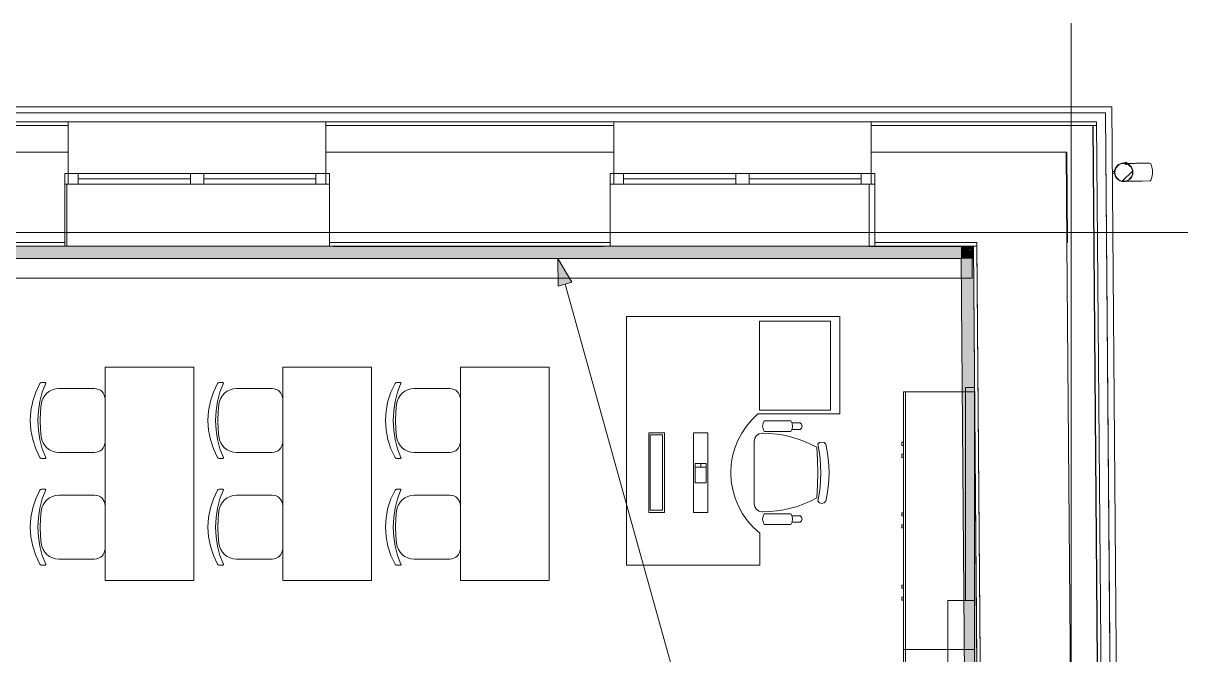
# Model space of a CAD drawing. Header units: millimetres. Extents: x 0 to 1189, y 0 to 841.
# Drawn here: x 798.2 to 863.7, y 694.6 to 730.2 of the extents above; entities that cross this region are included whole.
import ezdxf

# ---------------------------------------------------------------- set-up
doc = ezdxf.new("R2010")
doc.units = ezdxf.units.MM

msp = doc.modelspace()

# ---------------------------------------------------------------- hatches: boundary and pattern name
h = msp.add_hatch(color=7)
h.dxf.hatch_style = 2
h.paths.add_polyline_path([(860.249314, 722.357874), (860.185752, 722.331437), (860.159314, 722.267874), (860.185752, 722.204312), (860.249314, 722.177874), (860.262314, 722.177874), (860.325877, 722.204312), (860.352314, 722.267874), (860.325877, 722.331437), (860.262314, 722.357874)])
at = {"true_color": 0xf1d696}
h = msp.add_hatch(color=41, dxfattribs=at)
h.dxf.hatch_style = 2
h.paths.add_polyline_path([(763.791167, 716.909866), (763.795167, 717.609867), (850.9623, 717.608867), (850.9683, 716.908866)])
h = msp.add_hatch(color=41, dxfattribs=at)
h.dxf.hatch_style = 2
h.paths.add_polyline_path([(851.662301, 717.608867), (850.9683, 716.908866), (850.9623, 717.608867)])
h = msp.add_hatch(color=41, dxfattribs=at)
h.dxf.hatch_style = 2
h.paths.add_polyline_path([(850.9683, 716.908866), (851.657301, 717.602867), (851.668301, 716.908866)])
at = {"true_color": 0x0077b0}
h = msp.add_hatch(color=144, dxfattribs=at)
h.dxf.hatch_style = 2
h.paths.add_polyline_path([(828.274265, 716.908866), (829.061267, 715.578864), (828.290265, 715.363864)])
at = {"true_color": 0xf1d696}
h = msp.add_hatch(color=41, dxfattribs=at)
h.dxf.hatch_style = 2
h.paths.add_polyline_path([(850.9683, 716.908866), (851.668301, 716.908866), (852.141302, 658.040776), (851.441301, 658.044776)])
at = {"true_color": 0x999999}
h = msp.add_hatch(color=253, dxfattribs=at)
h.dxf.hatch_style = 2
h.paths.add_polyline_path([(851.726301, 709.665855), (851.726301, 697.665837), (851.2263, 697.665837), (851.2263, 709.665855)])

# ---------------------------------------------------------------- linework, layer by layer
at = {"color": 7, "lineweight": 0}
for points in [[(857.17331, 238.825136), (857.17331, 730.151886)], [(755.446154, 725.460879), (859.449313, 725.459879)], [(859.102313, 725.109878), (755.796155, 725.110879)], [(755.796155, 725.109878), (859.096313, 725.109878)], [(859.096313, 725.109878), (859.968314, 617.374714)], [(859.971314, 617.374714), (859.102313, 725.109878)], [(859.449313, 725.459879), (860.321314, 617.378714)], [(800.712223, 724.609878), (785.065199, 724.609878)], [(785.065199, 724.409877), (800.712223, 724.409877)], [(800.712223, 722.909875), (800.712223, 724.609878)], [(815.212245, 724.609878), (800.712223, 724.609878)], [(831.41227, 724.609878), (815.212245, 724.609878)], [(815.212245, 724.609878), (815.212245, 722.909875)], [(815.212245, 724.409877), (831.41227, 724.409877)], [(831.41227, 722.909875), (831.41227, 724.609878)], [(845.912292, 724.609878), (831.41227, 724.609878)], [(858.600312, 724.609878), (845.912292, 724.609878)], [(845.912292, 724.609878), (845.912292, 722.909875)], [(845.912292, 724.409877), (858.376311, 724.409877)], [(858.376311, 724.409877), (858.402311, 724.409877)], [(858.996312, 647.72176), (858.376311, 724.409877)], [(858.402311, 724.409877), (859.022312, 647.72176)], [(858.602312, 724.409877), (858.402311, 724.409877)], [(859.222313, 647.72276), (858.600312, 724.609878)], [(800.712223, 722.909875), (785.065199, 722.909875)], [(800.712223, 721.709873), (800.712223, 722.909875)], [(815.212245, 722.909875), (815.212245, 721.709873)], [(831.41227, 722.909875), (815.212245, 722.909875)], [(831.41227, 721.709873), (831.41227, 722.909875)], [(845.912292, 722.909875), (845.912292, 721.709873)], [(856.914309, 722.909875), (845.912292, 722.909875)], [(856.888309, 722.909875), (856.929309, 717.809867)], [(856.955309, 717.809867), (856.914309, 722.909875)], [(800.512223, 721.109872), (800.512223, 721.709873)], [(800.512223, 721.709873), (801.272224, 721.709873)], [(800.512223, 721.709873), (800.512223, 721.109872)], [(801.272224, 721.709873), (800.512223, 721.709873)], [(800.712223, 721.109872), (800.712223, 721.709873)], [(801.272224, 721.709873), (801.272224, 721.109872)], [(801.272224, 721.709873), (807.582234, 721.709873)], [(807.582234, 721.109872), (807.582234, 721.709873)], [(807.582234, 721.709873), (808.342235, 721.709873)], [(808.342235, 721.709873), (807.582234, 721.709873)], [(808.342235, 721.709873), (808.342235, 721.109872)], [(808.342235, 721.709873), (814.652245, 721.709873)], [(814.652245, 721.709873), (814.652245, 721.109872)], [(815.412246, 721.709873), (814.652245, 721.709873)], [(815.412246, 721.709873), (814.652245, 721.709873)], [(815.212245, 721.109872), (815.212245, 721.709873)], [(815.412246, 721.109872), (815.412246, 721.709873)], [(815.412246, 721.109872), (815.412246, 721.709873)], [(831.21227, 721.109872), (831.21227, 721.709873)], [(831.21227, 721.709873), (831.972271, 721.709873)], [(831.21227, 721.709873), (831.21227, 721.109872)], [(831.972271, 721.709873), (831.21227, 721.709873)], [(831.41227, 721.109872), (831.41227, 721.709873)], [(831.972271, 721.709873), (831.972271, 721.109872)], [(831.972271, 721.709873), (838.282281, 721.709873)], [(838.282281, 721.109872), (838.282281, 721.709873)], [(838.282281, 721.709873), (839.042282, 721.709873)], [(839.042282, 721.709873), (838.282281, 721.709873)], [(839.042282, 721.709873), (839.042282, 721.109872)], [(839.042282, 721.709873), (845.352292, 721.709873)], [(845.352292, 721.709873), (845.352292, 721.109872)], [(846.112293, 721.709873), (845.352292, 721.709873)], [(846.112293, 721.709873), (845.352292, 721.709873)], [(845.912292, 721.109872), (845.912292, 721.709873)], [(846.112293, 721.109872), (846.112293, 721.709873)], [(846.112293, 721.109872), (846.112293, 721.709873)], [(858.421311, 721.803873), (858.397311, 721.802873)], [(858.398311, 721.702873), (858.424311, 721.703873)], [(859.614313, 721.812873), (859.478313, 721.811873)], [(859.479313, 721.711873), (859.615313, 721.712873)], [(859.603313, 721.762873), (859.613886, 721.871905), (859.644204, 721.969624), (859.692171, 722.057968), (859.755689, 722.134874), (859.832659, 722.19828), (859.920986, 722.246124), (860.01857, 722.276343), (860.123314, 722.286874), (860.227689, 722.276435), (860.324939, 722.246484), (860.413002, 722.199071), (860.489815, 722.136249), (860.553315, 722.060067), (860.60144, 721.972577), (860.632127, 721.875829), (860.643315, 721.771873)], [(860.643315, 721.771873), (860.632743, 721.662129), (860.602424, 721.564545), (860.554457, 721.476219), (860.49094, 721.399248), (860.413969, 721.33573), (860.325643, 721.287763), (860.228058, 721.257445), (860.123314, 721.246873), (860.019267, 721.257355), (859.922251, 721.28742), (859.834329, 721.334992), (859.757564, 721.397998), (859.694017, 721.474363), (859.645751, 721.562014), (859.614829, 721.658875), (859.603313, 721.762873)], [(859.623313, 721.762873), (859.633477, 721.8676), (859.662626, 721.961436), (859.708743, 722.046366), (859.769814, 722.120374), (859.843821, 722.181444), (859.928751, 722.227562), (860.022587, 722.25671), (860.123314, 722.266874), (860.223672, 722.256841), (860.317174, 722.228046), (860.40184, 722.182446), (860.47569, 722.121999), (860.536742, 722.048661), (860.583018, 721.964389), (860.612536, 721.871141), (860.623315, 721.770873)], [(860.623315, 721.770873), (860.613151, 721.666147), (860.584002, 721.572311), (860.537885, 721.487381), (860.476815, 721.413373), (860.402807, 721.352302), (860.317877, 721.306185), (860.224041, 721.277037), (860.123314, 721.266873), (860.023285, 721.276947), (859.930017, 721.305841), (859.845491, 721.351564), (859.771689, 721.412123), (859.710589, 721.485525), (859.664173, 721.569779), (859.634421, 721.662893), (859.623313, 721.762873)], [(860.064314, 721.278873), (860.610315, 721.825873)], [(860.262314, 722.267874), (860.289314, 722.268874)], [(860.289314, 722.268874), (860.318314, 722.268874)], [(860.318314, 722.268874), (860.348314, 722.268874)], [(860.348314, 722.268874), (860.381314, 722.268874)], [(860.381314, 722.268874), (860.416315, 722.269874)], [(860.416315, 722.269874), (860.453315, 722.269874)], [(860.453315, 722.269874), (860.492315, 722.269874)], [(860.492315, 722.269874), (860.532315, 722.270874)], [(860.532315, 722.270874), (860.574315, 722.270874)], [(860.574315, 722.270874), (860.618315, 722.270874)], [(860.618315, 722.270874), (860.664315, 722.271874)], [(860.664315, 722.271874), (860.711315, 722.271874)], [(860.711315, 722.271874), (860.759315, 722.271874)], [(860.759315, 722.271874), (860.809315, 722.272874)], [(860.809315, 722.272874), (860.860315, 722.272874)], [(860.860315, 722.272874), (860.912315, 722.273874)], [(860.912315, 722.273874), (860.966315, 722.273874)], [(860.966315, 722.273874), (861.020315, 722.274874)], [(861.020315, 722.274874), (861.076316, 722.274874)], [(861.076316, 722.274874), (861.132316, 722.274874)], [(861.132316, 722.274874), (861.156316, 722.275874)], [(861.581316, 722.278874), (861.156316, 722.275874)], [(861.581303, 722.27863), (861.612406, 722.268717), (861.641541, 722.239803), (861.668072, 722.193899), (861.69136, 722.133015), (861.710768, 722.059162), (861.72566, 721.974349), (861.735397, 721.880589), (861.739342, 721.779891)], [(861.739342, 721.779891), (861.737026, 721.679142), (861.728807, 721.585237), (861.715289, 721.500195), (861.697078, 721.426037), (861.674777, 721.364784), (861.648993, 721.318457), (861.620329, 721.289076), (861.589391, 721.278661)], [(800.512223, 717.809867), (800.512223, 721.109872)], [(801.272224, 721.109872), (800.512223, 721.109872)], [(800.512223, 721.109872), (801.272224, 721.109872)], [(800.636223, 721.109872), (800.636223, 717.609867)], [(801.272224, 721.409873), (807.582234, 721.409873)], [(807.582234, 721.109872), (801.272224, 721.109872)], [(808.342235, 721.109872), (807.582234, 721.109872)], [(807.582234, 721.109872), (808.342235, 721.109872)], [(808.342235, 721.409873), (814.652245, 721.409873)], [(814.652245, 721.109872), (808.342235, 721.109872)], [(814.652245, 721.109872), (815.412246, 721.109872)], [(814.652245, 721.109872), (815.412246, 721.109872)], [(815.412246, 721.109872), (815.412246, 717.809867)], [(831.21227, 717.809867), (831.21227, 721.109872)], [(831.972271, 721.109872), (831.21227, 721.109872)], [(831.21227, 721.109872), (831.972271, 721.109872)], [(831.972271, 721.409873), (838.282281, 721.409873)], [(838.282281, 721.109872), (831.972271, 721.109872)], [(839.042282, 721.109872), (838.282281, 721.109872)], [(838.282281, 721.109872), (839.042282, 721.109872)], [(839.042282, 721.409873), (845.352292, 721.409873)], [(845.352292, 721.109872), (839.042282, 721.109872)], [(845.352292, 721.109872), (846.112293, 721.109872)], [(845.352292, 721.109872), (846.112293, 721.109872)], [(845.791292, 717.600867), (845.791292, 721.109872)], [(846.112293, 721.109872), (846.112293, 717.809867)], [(860.281314, 721.268873), (860.258314, 721.267873)], [(860.309314, 721.268873), (860.281314, 721.268873)], [(860.338314, 721.268873), (860.309314, 721.268873)], [(860.370314, 721.268873), (860.338314, 721.268873)], [(860.404315, 721.269873), (860.370314, 721.268873)], [(860.439315, 721.269873), (860.404315, 721.269873)], [(860.477315, 721.269873), (860.439315, 721.269873)], [(860.516315, 721.269873), (860.477315, 721.269873)], [(860.557315, 721.270873), (860.516315, 721.269873)], [(860.600315, 721.270873), (860.557315, 721.270873)], [(860.645315, 721.271873), (860.600315, 721.270873)], [(860.691315, 721.271873), (860.645315, 721.271873)], [(860.739315, 721.271873), (860.691315, 721.271873)], [(860.788315, 721.272873), (860.739315, 721.271873)], [(860.838315, 721.272873), (860.788315, 721.272873)], [(860.890315, 721.272873), (860.838315, 721.272873)], [(860.942315, 721.273873), (860.890315, 721.272873)], [(860.996315, 721.273873), (860.942315, 721.273873)], [(861.051315, 721.274873), (860.996315, 721.273873)], [(861.107316, 721.274873), (861.051315, 721.274873)], [(861.164316, 721.275873), (861.107316, 721.274873)], [(861.164316, 721.275873), (861.589316, 721.278873)], [(202.529309, 718.371868), (863.72632, 718.371868)], [(785.2652, 717.809867), (800.512223, 717.809867)], [(800.512223, 717.609867), (800.512223, 717.809867)], [(831.21227, 717.809867), (815.412246, 717.809867)], [(815.412246, 717.809867), (815.412246, 717.609867)], [(831.21227, 717.609867), (831.21227, 717.809867)], [(851.855301, 717.809867), (846.112293, 717.809867)], [(846.112293, 717.809867), (846.112293, 717.609867)], [(851.855301, 717.809867), (852.346302, 657.138775)], [(851.862301, 717.609867), (851.862301, 717.809867)], [(856.929309, 717.809867), (856.955309, 717.809867)], [(856.929309, 717.809867), (857.49631, 647.70976)], [(850.9623, 717.608867), (763.095166, 717.609867)], [(785.2652, 717.609867), (800.512223, 717.609867)], [(800.636223, 717.609867), (800.512223, 717.609867)], [(815.412246, 717.609867), (831.21227, 717.609867)], [(830.831269, 717.600867), (815.636246, 717.600867)], [(846.112293, 717.609867), (845.791292, 717.609867)], [(851.591301, 717.600867), (845.791292, 717.600867)], [(846.112293, 717.609867), (851.862301, 717.609867)], [(851.662301, 717.608867), (850.9623, 717.608867)], [(851.591301, 715.809864), (851.591301, 717.600867)], [(851.862301, 717.609867), (851.662301, 717.608867)], [(851.662301, 717.608867), (852.146302, 657.137775)], [(852.141302, 658.040776), (851.662301, 717.608867)], [(852.346302, 657.138775), (851.862301, 717.609867)], [(763.791167, 716.909866), (850.9683, 716.908866)], [(850.9683, 716.908866), (851.441301, 658.044776)], [(763.096166, 715.809864), (851.591301, 715.809864)], [(851.596301, 716.066865), (851.596301, 715.946865)]]:
    msp.add_lwpolyline(points, dxfattribs=at)
at = {"color": 144, "lineweight": 0, "true_color": 0x0077b0}
for points in [[(828.274265, 716.908866), (829.061267, 715.578864)], [(828.274265, 716.908866), (828.290265, 715.363864)], [(829.061267, 715.578864), (828.290265, 715.363864)], [(828.675266, 715.470864), (838.908282, 678.776808)]]:
    msp.add_lwpolyline(points, dxfattribs=at)
at = {"color": 253, "lineweight": 0, "true_color": 0x999999}
for points in [[(832.134271, 699.65484), (832.134271, 713.654861)], [(832.134271, 713.654861), (832.134271, 699.65484)], [(832.134271, 713.654861), (844.13429, 713.654861)], [(839.621283, 708.390853), (839.621283, 713.390861)], [(839.621283, 713.390861), (843.621289, 713.390861)], [(843.621289, 713.390861), (843.621289, 708.390853)], [(844.13429, 713.654861), (844.13429, 708.175853)], [(807.784234, 710.803857), (802.784226, 710.803857)], [(802.784226, 710.803857), (802.784226, 698.803838)], [(807.784234, 698.803838), (807.784234, 710.803857)], [(817.784249, 710.803857), (812.784242, 710.803857)], [(812.784242, 710.803857), (812.784242, 698.803838)], [(817.784249, 698.803838), (817.784249, 710.803857)], [(827.784265, 710.803857), (822.784257, 710.803857)], [(822.784257, 710.803857), (822.784257, 698.803838)], [(827.784265, 698.803838), (827.784265, 710.803857)], [(799.109221, 709.890855), (799.146096, 709.925605), (799.194221, 709.937855)], [(799.109221, 709.890855), (799.146096, 709.925605), (799.194221, 709.937855)], [(799.194221, 709.937855), (799.411221, 709.937855)], [(799.194221, 709.937855), (799.411221, 709.937855)], [(799.411221, 709.937855), (799.432221, 709.92923), (799.441221, 709.907855), (799.438221, 709.894855)], [(799.411221, 709.937855), (799.432221, 709.92923), (799.441221, 709.907855), (799.438221, 709.894855)], [(809.109236, 709.890855), (809.146111, 709.925605), (809.194236, 709.937855)], [(809.109236, 709.890855), (809.146111, 709.925605), (809.194236, 709.937855)], [(809.194236, 709.937855), (809.411237, 709.937855)], [(809.194236, 709.937855), (809.411237, 709.937855)], [(809.411237, 709.937855), (809.432237, 709.92923), (809.441237, 709.907855), (809.438237, 709.894855)], [(809.411237, 709.937855), (809.432237, 709.92923), (809.441237, 709.907855), (809.438237, 709.894855)], [(819.109251, 709.890855), (819.146126, 709.925605), (819.194252, 709.937855)], [(819.109251, 709.890855), (819.146126, 709.925605), (819.194252, 709.937855)], [(819.194252, 709.937855), (819.411252, 709.937855)], [(819.194252, 709.937855), (819.411252, 709.937855)], [(819.411252, 709.937855), (819.432252, 709.92923), (819.441252, 709.907855), (819.438252, 709.894855)], [(819.411252, 709.937855), (819.432252, 709.92923), (819.441252, 709.907855), (819.438252, 709.894855)], [(799.109221, 705.714849), (798.875502, 706.208021), (798.70647, 706.724725), (798.603814, 707.258492), (798.56922, 707.802852), (798.603814, 708.347634), (798.70647, 708.881354), (798.875502, 709.397823), (799.109221, 709.890855)], [(799.109221, 705.714849), (798.875502, 706.208021), (798.70647, 706.724725), (798.603814, 707.258492), (798.56922, 707.802852), (798.603814, 708.347634), (798.70647, 708.881354), (798.875502, 709.397823), (799.109221, 709.890855)], [(799.438221, 705.711849), (799.247705, 706.215334), (799.110346, 706.734475), (799.027174, 707.265054), (798.999221, 707.802852), (799.027174, 708.340806), (799.110346, 708.871729), (799.247705, 709.391214), (799.438221, 709.894855)], [(799.438221, 705.711849), (799.247705, 706.215334), (799.110346, 706.734475), (799.027174, 707.265054), (798.999221, 707.802852), (799.027174, 708.340806), (799.110346, 708.871729), (799.247705, 709.391214), (799.438221, 709.894855)], [(799.186221, 708.702853), (799.222864, 708.888238), (799.291487, 709.059057), (799.388633, 709.21218), (799.510846, 709.344479), (799.654669, 709.452825), (799.816644, 709.534089), (799.993314, 709.585142), (800.181222, 709.602855)], [(799.186221, 708.702853), (799.222864, 708.888238), (799.291487, 709.059057), (799.388633, 709.21218), (799.510846, 709.344479), (799.654669, 709.452825), (799.816644, 709.534089), (799.993314, 709.585142), (800.181222, 709.602855)], [(802.184226, 709.602855), (800.181222, 709.602855)], [(802.184226, 709.602855), (800.181222, 709.602855)], [(802.184226, 709.602855), (802.305327, 709.590691), (802.418038, 709.555792), (802.519968, 709.50055), (802.608726, 709.427355), (802.681922, 709.338597), (802.737164, 709.236667), (802.772062, 709.123956), (802.784226, 709.002854)], [(802.184226, 709.602855), (802.305327, 709.590691), (802.418038, 709.555792), (802.519968, 709.50055), (802.608726, 709.427355), (802.681922, 709.338597), (802.737164, 709.236667), (802.772062, 709.123956), (802.784226, 709.002854)], [(809.109236, 705.714849), (808.875517, 706.208021), (808.706486, 706.724725), (808.603829, 707.258492), (808.569235, 707.802852), (808.603829, 708.347634), (808.706486, 708.881354), (808.875517, 709.397823), (809.109236, 709.890855)], [(809.109236, 705.714849), (808.875517, 706.208021), (808.706486, 706.724725), (808.603829, 707.258492), (808.569235, 707.802852), (808.603829, 708.347634), (808.706486, 708.881354), (808.875517, 709.397823), (809.109236, 709.890855)], [(809.438237, 705.711849), (809.247721, 706.215334), (809.110361, 706.734475), (809.027189, 707.265054), (808.999236, 707.802852), (809.027189, 708.340806), (809.110361, 708.871729), (809.247721, 709.391214), (809.438237, 709.894855)], [(809.438237, 705.711849), (809.247721, 706.215334), (809.110361, 706.734475), (809.027189, 707.265054), (808.999236, 707.802852), (809.027189, 708.340806), (809.110361, 708.871729), (809.247721, 709.391214), (809.438237, 709.894855)], [(809.186236, 708.702853), (809.222879, 708.888238), (809.291502, 709.059057), (809.388649, 709.21218), (809.510862, 709.344479), (809.654684, 709.452825), (809.816659, 709.534089), (809.993329, 709.585142), (810.181238, 709.602855)], [(809.186236, 708.702853), (809.222879, 708.888238), (809.291502, 709.059057), (809.388649, 709.21218), (809.510862, 709.344479), (809.654684, 709.452825), (809.816659, 709.534089), (809.993329, 709.585142), (810.181238, 709.602855)], [(812.184241, 709.602855), (810.181238, 709.602855)], [(812.184241, 709.602855), (810.181238, 709.602855)], [(812.184241, 709.602855), (812.305343, 709.590691), (812.418054, 709.555792), (812.519984, 709.50055), (812.608741, 709.427355), (812.681937, 709.338597), (812.737179, 709.236667), (812.772078, 709.123956), (812.784242, 709.002854)], [(812.184241, 709.602855), (812.305343, 709.590691), (812.418054, 709.555792), (812.519984, 709.50055), (812.608741, 709.427355), (812.681937, 709.338597), (812.737179, 709.236667), (812.772078, 709.123956), (812.784242, 709.002854)], [(819.109251, 705.714849), (818.875532, 706.208021), (818.706501, 706.724725), (818.603844, 707.258492), (818.569251, 707.802852), (818.603844, 708.347634), (818.706501, 708.881354), (818.875532, 709.397823), (819.109251, 709.890855)], [(819.109251, 705.714849), (818.875532, 706.208021), (818.706501, 706.724725), (818.603844, 707.258492), (818.569251, 707.802852), (818.603844, 708.347634), (818.706501, 708.881354), (818.875532, 709.397823), (819.109251, 709.890855)], [(819.438252, 705.711849), (819.247736, 706.215334), (819.110376, 706.734475), (819.027204, 707.265054), (818.999251, 707.802852), (819.027204, 708.340806), (819.110376, 708.871729), (819.247736, 709.391214), (819.438252, 709.894855)], [(819.438252, 705.711849), (819.247736, 706.215334), (819.110376, 706.734475), (819.027204, 707.265054), (818.999251, 707.802852), (819.027204, 708.340806), (819.110376, 708.871729), (819.247736, 709.391214), (819.438252, 709.894855)], [(819.186252, 708.702853), (819.222894, 708.888238), (819.291517, 709.059057), (819.388664, 709.21218), (819.510877, 709.344479), (819.6547, 709.452825), (819.816674, 709.534089), (819.993345, 709.585142), (820.181253, 709.602855)], [(819.186252, 708.702853), (819.222894, 708.888238), (819.291517, 709.059057), (819.388664, 709.21218), (819.510877, 709.344479), (819.6547, 709.452825), (819.816674, 709.534089), (819.993345, 709.585142), (820.181253, 709.602855)], [(822.184256, 709.602855), (820.181253, 709.602855)], [(822.184256, 709.602855), (820.181253, 709.602855)], [(822.184256, 709.602855), (822.305358, 709.590691), (822.418069, 709.555792), (822.519999, 709.50055), (822.608757, 709.427355), (822.681952, 709.338597), (822.737194, 709.236667), (822.772093, 709.123956), (822.784257, 709.002854)], [(822.184256, 709.602855), (822.305358, 709.590691), (822.418069, 709.555792), (822.519999, 709.50055), (822.608757, 709.427355), (822.681952, 709.338597), (822.737194, 709.236667), (822.772093, 709.123956), (822.784257, 709.002854)], [(851.726301, 709.415855), (847.726295, 709.415855)], [(847.726295, 709.415855), (847.726295, 694.915832)], [(847.846295, 709.415855), (847.846295, 694.915832)], [(851.726301, 709.665855), (851.2263, 709.665855)], [(851.2263, 709.665855), (851.2263, 697.665837)], [(851.726301, 697.665837), (851.726301, 709.665855)], [(851.726301, 694.915832), (851.726301, 709.415855)], [(799.191221, 706.861851), (799.149846, 707.331601), (799.136221, 707.802852), (799.149846, 708.274603), (799.191221, 708.744853)], [(799.191221, 706.861851), (799.149846, 707.331601), (799.136221, 707.802852), (799.149846, 708.274603), (799.191221, 708.744853)], [(802.784226, 709.004854), (802.784226, 706.60285)], [(802.784226, 709.004854), (802.784226, 706.60285)], [(809.191236, 706.861851), (809.149861, 707.331601), (809.136236, 707.802852), (809.149861, 708.274603), (809.191236, 708.744853)], [(809.191236, 706.861851), (809.149861, 707.331601), (809.136236, 707.802852), (809.149861, 708.274603), (809.191236, 708.744853)], [(812.784242, 709.004854), (812.784242, 706.60285)], [(812.784242, 709.004854), (812.784242, 706.60285)], [(819.191252, 706.861851), (819.149876, 707.331601), (819.136251, 707.802852), (819.149876, 708.274603), (819.191252, 708.744853)], [(819.191252, 706.861851), (819.149876, 707.331601), (819.136251, 707.802852), (819.149876, 708.274603), (819.191252, 708.744853)], [(822.784257, 709.004854), (822.784257, 706.60285)], [(822.784257, 709.004854), (822.784257, 706.60285)], [(839.634283, 701.463842), (839.268937, 701.794101), (838.945954, 702.159656), (838.667291, 702.55643), (838.434906, 702.980345), (838.250755, 703.427322), (838.116796, 703.893284), (838.034985, 704.374152), (838.00728, 704.865848), (838.032966, 705.338948), (838.10889, 705.802521), (838.233353, 706.252852), (838.404656, 706.686225), (838.6211, 707.098927), (838.880985, 707.487242), (839.182612, 707.847456), (839.524283, 708.175853)], [(839.524283, 708.175853), (844.13429, 708.175853)], [(843.621289, 708.390853), (839.621283, 708.390853)], [(839.881283, 707.185851), (839.818658, 707.330726), (839.797283, 707.486852), (839.818658, 707.642977), (839.881283, 707.787852)], [(841.392285, 707.787852), (839.881283, 707.787852)], [(841.392285, 707.787852), (841.454911, 707.642977), (841.476286, 707.486852), (841.454911, 707.330726), (841.392285, 707.185851)], [(841.906286, 707.299851), (841.449286, 707.299851)], [(841.906286, 707.667852), (841.450286, 707.667852)], [(841.905286, 707.667852), (841.991286, 707.593102), (842.023286, 707.483852), (841.991411, 707.374601), (841.906286, 707.299851)], [(800.181222, 706.002849), (799.993314, 706.020562), (799.816644, 706.071615), (799.654669, 706.152879), (799.510846, 706.261225), (799.388633, 706.393524), (799.291487, 706.546647), (799.222864, 706.717466), (799.186221, 706.902851)], [(800.181222, 706.002849), (799.993314, 706.020562), (799.816644, 706.071615), (799.654669, 706.152879), (799.510846, 706.261225), (799.388633, 706.393524), (799.291487, 706.546647), (799.222864, 706.717466), (799.186221, 706.902851)], [(810.181238, 706.002849), (809.993329, 706.020562), (809.816659, 706.071615), (809.654684, 706.152879), (809.510862, 706.261225), (809.388649, 706.393524), (809.291502, 706.546647), (809.222879, 706.717466), (809.186236, 706.902851)], [(810.181238, 706.002849), (809.993329, 706.020562), (809.816659, 706.071615), (809.654684, 706.152879), (809.510862, 706.261225), (809.388649, 706.393524), (809.291502, 706.546647), (809.222879, 706.717466), (809.186236, 706.902851)], [(820.181253, 706.002849), (819.993345, 706.020562), (819.816674, 706.071615), (819.6547, 706.152879), (819.510877, 706.261225), (819.388664, 706.393524), (819.291517, 706.546647), (819.222894, 706.717466), (819.186252, 706.902851)], [(820.181253, 706.002849), (819.993345, 706.020562), (819.816674, 706.071615), (819.6547, 706.152879), (819.510877, 706.261225), (819.388664, 706.393524), (819.291517, 706.546647), (819.222894, 706.717466), (819.186252, 706.902851)], [(834.270275, 707.116851), (833.384273, 707.116851)], [(833.384273, 707.116851), (833.384273, 702.626844)], [(834.164274, 706.987851), (833.466273, 706.987851)], [(833.466273, 706.987851), (833.466273, 702.762844)], [(834.164274, 702.762844), (834.164274, 706.987851)], [(834.270275, 702.626844), (834.270275, 707.116851)], [(835.910277, 707.116851), (835.910277, 702.626844)], [(836.705278, 707.116851), (835.910277, 707.116851)], [(836.705278, 702.626844), (836.705278, 707.116851)], [(839.318282, 706.62285), (839.353923, 706.805257), (839.451157, 706.949601), (839.595455, 707.04707), (839.772283, 707.082851), (839.789283, 707.081851)], [(839.789283, 707.081851), (839.803283, 707.081851), (840.200543, 707.069199), (840.59505, 707.031445), (840.985642, 706.968894), (841.37116, 706.881851), (841.750444, 706.77062), (842.122333, 706.635507), (842.485668, 706.476815), (842.839288, 706.29485)], [(841.392285, 707.185851), (839.881283, 707.185851)], [(802.184226, 706.002849), (800.181222, 706.002849)], [(802.184226, 706.002849), (800.181222, 706.002849)], [(802.784226, 706.60285), (802.772062, 706.482036), (802.737164, 706.369459), (802.681922, 706.267547), (802.608726, 706.178725), (802.519968, 706.105418), (802.418038, 706.050053), (802.305327, 706.015054), (802.184226, 706.002849)], [(802.784226, 706.60285), (802.772062, 706.482036), (802.737164, 706.369459), (802.681922, 706.267547), (802.608726, 706.178725), (802.519968, 706.105418), (802.418038, 706.050053), (802.305327, 706.015054), (802.184226, 706.002849)], [(812.184241, 706.002849), (810.181238, 706.002849)], [(812.184241, 706.002849), (810.181238, 706.002849)], [(812.784242, 706.60285), (812.772078, 706.482036), (812.737179, 706.369459), (812.681937, 706.267547), (812.608741, 706.178725), (812.519984, 706.105418), (812.418054, 706.050053), (812.305343, 706.015054), (812.184241, 706.002849)], [(812.784242, 706.60285), (812.772078, 706.482036), (812.737179, 706.369459), (812.681937, 706.267547), (812.608741, 706.178725), (812.519984, 706.105418), (812.418054, 706.050053), (812.305343, 706.015054), (812.184241, 706.002849)], [(822.184256, 706.002849), (820.181253, 706.002849)], [(822.184256, 706.002849), (820.181253, 706.002849)], [(822.784257, 706.60285), (822.772093, 706.482036), (822.737194, 706.369459), (822.681952, 706.267547), (822.608757, 706.178725), (822.519999, 706.105418), (822.418069, 706.050053), (822.305358, 706.015054), (822.184256, 706.002849)], [(822.784257, 706.60285), (822.772093, 706.482036), (822.737194, 706.369459), (822.681952, 706.267547), (822.608757, 706.178725), (822.519999, 706.105418), (822.418069, 706.050053), (822.305358, 706.015054), (822.184256, 706.002849)], [(839.318282, 706.62285), (839.318282, 703.120845)], [(842.839288, 706.29485), (842.882913, 705.580224), (842.897288, 704.864848), (842.883038, 704.156971), (842.840288, 703.449845)], [(842.897288, 706.46985), (842.997913, 706.55935), (843.129288, 706.59185), (843.260788, 706.55935), (843.362288, 706.46985)], [(842.897288, 706.46985), (842.973413, 706.072537), (843.027788, 705.671849), (843.060413, 705.268911), (843.071288, 704.864848), (843.060413, 704.460363), (843.027788, 704.057471), (842.973413, 703.657018), (842.897288, 703.259845)], [(843.362288, 706.46985), (843.438414, 706.072537), (843.492789, 705.671849), (843.525414, 705.268911), (843.536289, 704.864848), (843.525414, 704.460363), (843.492789, 704.057471), (843.438414, 703.657018), (843.362288, 703.259845)], [(847.726295, 706.57585), (847.624295, 706.57585)], [(847.624295, 706.57585), (847.624295, 706.40285)], [(847.624295, 706.40285), (847.726295, 706.40285)], [(847.726295, 706.40285), (847.726295, 706.57585)], [(799.194221, 705.667849), (799.146096, 705.680474), (799.109221, 705.714849)], [(799.194221, 705.667849), (799.146096, 705.680474), (799.109221, 705.714849)], [(799.194221, 705.667849), (799.411221, 705.667849)], [(799.194221, 705.667849), (799.411221, 705.667849)], [(799.438221, 705.711849), (799.441221, 705.697849), (799.432221, 705.676849), (799.411221, 705.667849)], [(799.438221, 705.711849), (799.441221, 705.697849), (799.432221, 705.676849), (799.411221, 705.667849)], [(809.194236, 705.667849), (809.146111, 705.680474), (809.109236, 705.714849)], [(809.194236, 705.667849), (809.146111, 705.680474), (809.109236, 705.714849)], [(809.194236, 705.667849), (809.411237, 705.667849)], [(809.194236, 705.667849), (809.411237, 705.667849)], [(809.438237, 705.711849), (809.441237, 705.697849), (809.432237, 705.676849), (809.411237, 705.667849)], [(809.438237, 705.711849), (809.441237, 705.697849), (809.432237, 705.676849), (809.411237, 705.667849)], [(819.194252, 705.667849), (819.146126, 705.680474), (819.109251, 705.714849)], [(819.194252, 705.667849), (819.146126, 705.680474), (819.109251, 705.714849)], [(819.194252, 705.667849), (819.411252, 705.667849)], [(819.194252, 705.667849), (819.411252, 705.667849)], [(819.438252, 705.711849), (819.441252, 705.697849), (819.432252, 705.676849), (819.411252, 705.667849)], [(819.438252, 705.711849), (819.441252, 705.697849), (819.432252, 705.676849), (819.411252, 705.667849)], [(835.992277, 704.296847), (835.992277, 705.378848)], [(835.992277, 705.378848), (836.626278, 705.378848)], [(836.309278, 705.176848), (836.309278, 705.378848)], [(836.626278, 705.378848), (836.626278, 704.296847)], [(847.726295, 705.899849), (847.624295, 705.899849)], [(847.624295, 705.899849), (847.624295, 705.725849)], [(847.624295, 705.725849), (847.726295, 705.725849)], [(847.726295, 705.725849), (847.726295, 705.899849)], [(836.626278, 705.176848), (835.992277, 705.176848)], [(836.626278, 704.296847), (835.992277, 704.296847)], [(799.109221, 699.71484), (798.875502, 700.208012), (798.70647, 700.724716), (798.603814, 701.258483), (798.56922, 701.802843), (798.603814, 702.347625), (798.70647, 702.881345), (798.875502, 703.397814), (799.109221, 703.890846)], [(799.109221, 699.71484), (798.875502, 700.208012), (798.70647, 700.724716), (798.603814, 701.258483), (798.56922, 701.802843), (798.603814, 702.347625), (798.70647, 702.881345), (798.875502, 703.397814), (799.109221, 703.890846)], [(799.438221, 699.71184), (799.247705, 700.215325), (799.110346, 700.734466), (799.027174, 701.265045), (798.999221, 701.802843), (799.027174, 702.340797), (799.110346, 702.87172), (799.247705, 703.391205), (799.438221, 703.894846)], [(799.438221, 699.71184), (799.247705, 700.215325), (799.110346, 700.734466), (799.027174, 701.265045), (798.999221, 701.802843), (799.027174, 702.340797), (799.110346, 702.87172), (799.247705, 703.391205), (799.438221, 703.894846)], [(799.109221, 703.890846), (799.146096, 703.925596), (799.194221, 703.937846)], [(799.109221, 703.890846), (799.146096, 703.925596), (799.194221, 703.937846)], [(799.186221, 702.702844), (799.222864, 702.888229), (799.291487, 703.059048), (799.388633, 703.212171), (799.510846, 703.34447), (799.654669, 703.452816), (799.816644, 703.53408), (799.993314, 703.585133), (800.181222, 703.602846)], [(799.186221, 702.702844), (799.222864, 702.888229), (799.291487, 703.059048), (799.388633, 703.212171), (799.510846, 703.34447), (799.654669, 703.452816), (799.816644, 703.53408), (799.993314, 703.585133), (800.181222, 703.602846)], [(799.194221, 703.937846), (799.411221, 703.937846)], [(799.194221, 703.937846), (799.411221, 703.937846)], [(799.411221, 703.937846), (799.432221, 703.929221), (799.441221, 703.907846), (799.438221, 703.894846)], [(799.411221, 703.937846), (799.432221, 703.929221), (799.441221, 703.907846), (799.438221, 703.894846)], [(802.184226, 703.602846), (800.181222, 703.602846)], [(802.184226, 703.602846), (800.181222, 703.602846)], [(802.184226, 703.602846), (802.305327, 703.590682), (802.418038, 703.555783), (802.519968, 703.500541), (802.608726, 703.427345), (802.681922, 703.338587), (802.737164, 703.236658), (802.772062, 703.123946), (802.784226, 703.002845)], [(802.184226, 703.602846), (802.305327, 703.590682), (802.418038, 703.555783), (802.519968, 703.500541), (802.608726, 703.427345), (802.681922, 703.338587), (802.737164, 703.236658), (802.772062, 703.123946), (802.784226, 703.002845)], [(809.109236, 699.71484), (808.875517, 700.208012), (808.706486, 700.724716), (808.603829, 701.258483), (808.569235, 701.802843), (808.603829, 702.347625), (808.706486, 702.881345), (808.875517, 703.397814), (809.109236, 703.890846)], [(809.109236, 699.71484), (808.875517, 700.208012), (808.706486, 700.724716), (808.603829, 701.258483), (808.569235, 701.802843), (808.603829, 702.347625), (808.706486, 702.881345), (808.875517, 703.397814), (809.109236, 703.890846)], [(809.438237, 699.71184), (809.247721, 700.215325), (809.110361, 700.734466), (809.027189, 701.265045), (808.999236, 701.802843), (809.027189, 702.340797), (809.110361, 702.87172), (809.247721, 703.391205), (809.438237, 703.894846)], [(809.438237, 699.71184), (809.247721, 700.215325), (809.110361, 700.734466), (809.027189, 701.265045), (808.999236, 701.802843), (809.027189, 702.340797), (809.110361, 702.87172), (809.247721, 703.391205), (809.438237, 703.894846)], [(809.109236, 703.890846), (809.146111, 703.925596), (809.194236, 703.937846)], [(809.109236, 703.890846), (809.146111, 703.925596), (809.194236, 703.937846)], [(809.186236, 702.702844), (809.222879, 702.888229), (809.291502, 703.059048), (809.388649, 703.212171), (809.510862, 703.34447), (809.654684, 703.452816), (809.816659, 703.53408), (809.993329, 703.585133), (810.181238, 703.602846)], [(809.186236, 702.702844), (809.222879, 702.888229), (809.291502, 703.059048), (809.388649, 703.212171), (809.510862, 703.34447), (809.654684, 703.452816), (809.816659, 703.53408), (809.993329, 703.585133), (810.181238, 703.602846)], [(809.194236, 703.937846), (809.411237, 703.937846)], [(809.194236, 703.937846), (809.411237, 703.937846)], [(809.411237, 703.937846), (809.432237, 703.929221), (809.441237, 703.907846), (809.438237, 703.894846)], [(809.411237, 703.937846), (809.432237, 703.929221), (809.441237, 703.907846), (809.438237, 703.894846)], [(812.184241, 703.602846), (810.181238, 703.602846)], [(812.184241, 703.602846), (810.181238, 703.602846)], [(812.184241, 703.602846), (812.305343, 703.590682), (812.418054, 703.555783), (812.519984, 703.500541), (812.608741, 703.427345), (812.681937, 703.338587), (812.737179, 703.236658), (812.772078, 703.123946), (812.784242, 703.002845)], [(812.184241, 703.602846), (812.305343, 703.590682), (812.418054, 703.555783), (812.519984, 703.500541), (812.608741, 703.427345), (812.681937, 703.338587), (812.737179, 703.236658), (812.772078, 703.123946), (812.784242, 703.002845)], [(819.109251, 699.71484), (818.875532, 700.208012), (818.706501, 700.724716), (818.603844, 701.258483), (818.569251, 701.802843), (818.603844, 702.347625), (818.706501, 702.881345), (818.875532, 703.397814), (819.109251, 703.890846)], [(819.109251, 699.71484), (818.875532, 700.208012), (818.706501, 700.724716), (818.603844, 701.258483), (818.569251, 701.802843), (818.603844, 702.347625), (818.706501, 702.881345), (818.875532, 703.397814), (819.109251, 703.890846)], [(819.438252, 699.71184), (819.247736, 700.215325), (819.110376, 700.734466), (819.027204, 701.265045), (818.999251, 701.802843), (819.027204, 702.340797), (819.110376, 702.87172), (819.247736, 703.391205), (819.438252, 703.894846)], [(819.438252, 699.71184), (819.247736, 700.215325), (819.110376, 700.734466), (819.027204, 701.265045), (818.999251, 701.802843), (819.027204, 702.340797), (819.110376, 702.87172), (819.247736, 703.391205), (819.438252, 703.894846)], [(819.109251, 703.890846), (819.146126, 703.925596), (819.194252, 703.937846)], [(819.109251, 703.890846), (819.146126, 703.925596), (819.194252, 703.937846)], [(819.186252, 702.702844), (819.222894, 702.888229), (819.291517, 703.059048), (819.388664, 703.212171), (819.510877, 703.34447), (819.6547, 703.452816), (819.816674, 703.53408), (819.993345, 703.585133), (820.181253, 703.602846)], [(819.186252, 702.702844), (819.222894, 702.888229), (819.291517, 703.059048), (819.388664, 703.212171), (819.510877, 703.34447), (819.6547, 703.452816), (819.816674, 703.53408), (819.993345, 703.585133), (820.181253, 703.602846)], [(819.194252, 703.937846), (819.411252, 703.937846)], [(819.194252, 703.937846), (819.411252, 703.937846)], [(819.411252, 703.937846), (819.432252, 703.929221), (819.441252, 703.907846), (819.438252, 703.894846)], [(819.411252, 703.937846), (819.432252, 703.929221), (819.441252, 703.907846), (819.438252, 703.894846)], [(822.184256, 703.602846), (820.181253, 703.602846)], [(822.184256, 703.602846), (820.181253, 703.602846)], [(822.184256, 703.602846), (822.305358, 703.590682), (822.418069, 703.555783), (822.519999, 703.500541), (822.608757, 703.427345), (822.681952, 703.338587), (822.737194, 703.236658), (822.772093, 703.123946), (822.784257, 703.002845)], [(822.184256, 703.602846), (822.305358, 703.590682), (822.418069, 703.555783), (822.519999, 703.500541), (822.608757, 703.427345), (822.681952, 703.338587), (822.737194, 703.236658), (822.772093, 703.123946), (822.784257, 703.002845)], [(842.840288, 703.449845), (842.486666, 703.267507), (842.123318, 703.108454), (841.751391, 702.973003), (841.372035, 702.86147), (840.986398, 702.774171), (840.595628, 702.711422), (840.200873, 702.673541), (839.803283, 702.660844), (839.789283, 702.660844)], [(799.191221, 700.861841), (799.149846, 701.331592), (799.136221, 701.802843), (799.149846, 702.274594), (799.191221, 702.744844)], [(799.191221, 700.861841), (799.149846, 701.331592), (799.136221, 701.802843), (799.149846, 702.274594), (799.191221, 702.744844)], [(802.784226, 703.004845), (802.784226, 700.602841)], [(802.784226, 703.004845), (802.784226, 700.602841)], [(809.191236, 700.861841), (809.149861, 701.331592), (809.136236, 701.802843), (809.149861, 702.274594), (809.191236, 702.744844)], [(809.191236, 700.861841), (809.149861, 701.331592), (809.136236, 701.802843), (809.149861, 702.274594), (809.191236, 702.744844)], [(812.784242, 703.004845), (812.784242, 700.602841)], [(812.784242, 703.004845), (812.784242, 700.602841)], [(819.191252, 700.861841), (819.149876, 701.331592), (819.136251, 701.802843), (819.149876, 702.274594), (819.191252, 702.744844)], [(819.191252, 700.861841), (819.149876, 701.331592), (819.136251, 701.802843), (819.149876, 702.274594), (819.191252, 702.744844)], [(822.784257, 703.004845), (822.784257, 700.602841)], [(822.784257, 703.004845), (822.784257, 700.602841)], [(833.466273, 702.762844), (834.164274, 702.762844)], [(839.789283, 702.660844), (839.772283, 702.660844), (839.595455, 702.696485), (839.451157, 702.793719), (839.353923, 702.938017), (839.318282, 703.114845)], [(843.362288, 703.259845), (843.260788, 703.16947), (843.129288, 703.136845), (842.997913, 703.16947), (842.897288, 703.259845)], [(833.384273, 702.626844), (834.270275, 702.626844)], [(835.910277, 702.626844), (836.705278, 702.626844)], [(839.881283, 701.955843), (839.818658, 702.100718), (839.797283, 702.256844), (839.818658, 702.412969), (839.881283, 702.557844)], [(841.392285, 702.557844), (839.881283, 702.557844)], [(841.392285, 702.557844), (841.454911, 702.412969), (841.476286, 702.256844), (841.454911, 702.100718), (841.392285, 701.955843)], [(841.906286, 702.442844), (841.449286, 702.442844)], [(841.906286, 702.075843), (841.450286, 702.075843)], [(841.906286, 702.442844), (841.992286, 702.368594), (842.024286, 702.259844), (841.992286, 702.150593), (841.906286, 702.075843)], [(847.726295, 702.606844), (847.624295, 702.606844)], [(847.624295, 702.606844), (847.624295, 702.433844)], [(847.624295, 702.433844), (847.726295, 702.433844)], [(847.726295, 702.433844), (847.726295, 702.606844)], [(839.634283, 699.65484), (839.634283, 701.463842)], [(841.392285, 701.955843), (839.881283, 701.955843)], [(847.726295, 701.930843), (847.624295, 701.930843)], [(847.624295, 701.930843), (847.624295, 701.756843)], [(847.624295, 701.756843), (847.726295, 701.756843)], [(847.726295, 701.756843), (847.726295, 701.930843)], [(800.181222, 700.00284), (799.993314, 700.020553), (799.816644, 700.071606), (799.654669, 700.15287), (799.510846, 700.261216), (799.388633, 700.393515), (799.291487, 700.546638), (799.222864, 700.717456), (799.186221, 700.902842)], [(800.181222, 700.00284), (799.993314, 700.020553), (799.816644, 700.071606), (799.654669, 700.15287), (799.510846, 700.261216), (799.388633, 700.393515), (799.291487, 700.546638), (799.222864, 700.717456), (799.186221, 700.902842)], [(810.181238, 700.00284), (809.993329, 700.020553), (809.816659, 700.071606), (809.654684, 700.15287), (809.510862, 700.261216), (809.388649, 700.393515), (809.291502, 700.546638), (809.222879, 700.717456), (809.186236, 700.902842)], [(810.181238, 700.00284), (809.993329, 700.020553), (809.816659, 700.071606), (809.654684, 700.15287), (809.510862, 700.261216), (809.388649, 700.393515), (809.291502, 700.546638), (809.222879, 700.717456), (809.186236, 700.902842)], [(820.181253, 700.00284), (819.993345, 700.020553), (819.816674, 700.071606), (819.6547, 700.15287), (819.510877, 700.261216), (819.388664, 700.393515), (819.291517, 700.546638), (819.222894, 700.717456), (819.186252, 700.902842)], [(820.181253, 700.00284), (819.993345, 700.020553), (819.816674, 700.071606), (819.6547, 700.15287), (819.510877, 700.261216), (819.388664, 700.393515), (819.291517, 700.546638), (819.222894, 700.717456), (819.186252, 700.902842)], [(802.784226, 700.602841), (802.772062, 700.482026), (802.737164, 700.36945), (802.681922, 700.267538), (802.608726, 700.178715), (802.519968, 700.105409), (802.418038, 700.050043), (802.305327, 700.015045), (802.184226, 700.00284)], [(802.784226, 700.602841), (802.772062, 700.482026), (802.737164, 700.36945), (802.681922, 700.267538), (802.608726, 700.178715), (802.519968, 700.105409), (802.418038, 700.050043), (802.305327, 700.015045), (802.184226, 700.00284)], [(812.784242, 700.602841), (812.772078, 700.482026), (812.737179, 700.36945), (812.681937, 700.267538), (812.608741, 700.178715), (812.519984, 700.105409), (812.418054, 700.050043), (812.305343, 700.015045), (812.184241, 700.00284)], [(812.784242, 700.602841), (812.772078, 700.482026), (812.737179, 700.36945), (812.681937, 700.267538), (812.608741, 700.178715), (812.519984, 700.105409), (812.418054, 700.050043), (812.305343, 700.015045), (812.184241, 700.00284)], [(822.784257, 700.602841), (822.772093, 700.482026), (822.737194, 700.36945), (822.681952, 700.267538), (822.608757, 700.178715), (822.519999, 700.105409), (822.418069, 700.050043), (822.305358, 700.015045), (822.184256, 700.00284)], [(822.784257, 700.602841), (822.772093, 700.482026), (822.737194, 700.36945), (822.681952, 700.267538), (822.608757, 700.178715), (822.519999, 700.105409), (822.418069, 700.050043), (822.305358, 700.015045), (822.184256, 700.00284)], [(799.194221, 699.66784), (799.146096, 699.680465), (799.109221, 699.71484)], [(799.194221, 699.66784), (799.146096, 699.680465), (799.109221, 699.71484)], [(799.194221, 699.66784), (799.411221, 699.66784)], [(799.194221, 699.66784), (799.411221, 699.66784)], [(799.438221, 699.71184), (799.441221, 699.69784), (799.432221, 699.67684), (799.411221, 699.66784)], [(799.438221, 699.71184), (799.441221, 699.69784), (799.432221, 699.67684), (799.411221, 699.66784)], [(802.184226, 700.00284), (800.181222, 700.00284)], [(802.184226, 700.00284), (800.181222, 700.00284)], [(809.194236, 699.66784), (809.146111, 699.680465), (809.109236, 699.71484)], [(809.194236, 699.66784), (809.146111, 699.680465), (809.109236, 699.71484)], [(809.194236, 699.66784), (809.411237, 699.66784)], [(809.194236, 699.66784), (809.411237, 699.66784)], [(809.438237, 699.71184), (809.441237, 699.69784), (809.432237, 699.67684), (809.411237, 699.66784)], [(809.438237, 699.71184), (809.441237, 699.69784), (809.432237, 699.67684), (809.411237, 699.66784)], [(812.184241, 700.00284), (810.181238, 700.00284)], [(812.184241, 700.00284), (810.181238, 700.00284)], [(819.194252, 699.66784), (819.146126, 699.680465), (819.109251, 699.71484)], [(819.194252, 699.66784), (819.146126, 699.680465), (819.109251, 699.71484)], [(819.194252, 699.66784), (819.411252, 699.66784)], [(819.194252, 699.66784), (819.411252, 699.66784)], [(819.438252, 699.71184), (819.441252, 699.69784), (819.432252, 699.67684), (819.411252, 699.66784)], [(819.438252, 699.71184), (819.441252, 699.69784), (819.432252, 699.67684), (819.411252, 699.66784)], [(822.184256, 700.00284), (820.181253, 700.00284)], [(822.184256, 700.00284), (820.181253, 700.00284)], [(832.134271, 699.65484), (839.634283, 699.65484)], [(832.134271, 699.65484), (839.634283, 699.65484)], [(802.784226, 698.803838), (807.784234, 698.803838)], [(812.784242, 698.803838), (817.784249, 698.803838)], [(822.784257, 698.803838), (827.784265, 698.803838)], [(847.726295, 698.536838), (847.624295, 698.536838)], [(847.624295, 698.536838), (847.624295, 698.362838)], [(847.624295, 698.362838), (847.726295, 698.362838)], [(847.726295, 698.362838), (847.726295, 698.536838)], [(847.726295, 697.859837), (847.624295, 697.859837)], [(847.624295, 697.859837), (847.624295, 697.686837)], [(847.624295, 697.686837), (847.726295, 697.686837)], [(847.726295, 697.686837), (847.726295, 697.859837)], [(850.226299, 697.665837), (850.226299, 677.665806)], [(851.726301, 697.665837), (850.226299, 697.665837)], [(851.2263, 697.665837), (851.726301, 697.665837)], [(851.726301, 677.665806), (851.726301, 697.665837)], [(851.726301, 694.915832), (847.726295, 694.915832)], [(847.726295, 694.915832), (847.726295, 680.41581)], [(847.726295, 694.915832), (851.726301, 694.915832)], [(847.846295, 694.915832), (847.846295, 680.41581)], [(851.726301, 680.41581), (851.726301, 694.915832)]]:
    msp.add_lwpolyline(points, dxfattribs=at)

doc.saveas('drawing.dxf')
